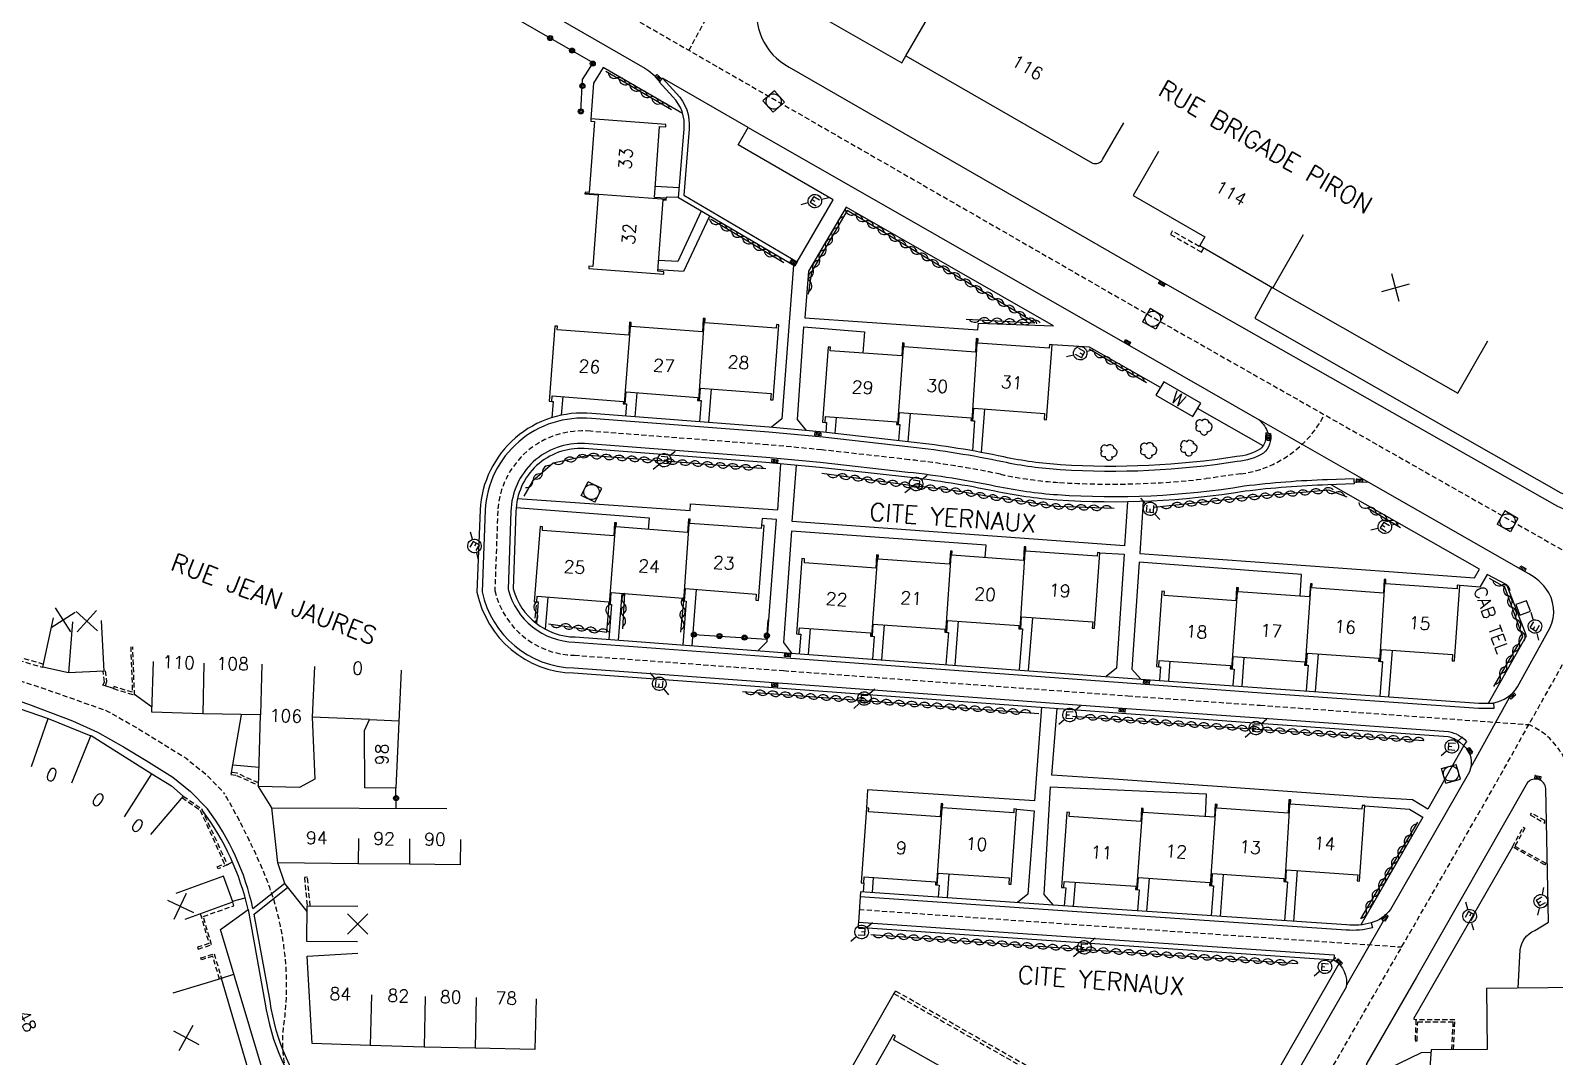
# Model space of a CAD drawing. Header units: millimetres. Extents: x 155999 to 157000, y 121000 to 122000.
# Drawn here: x 156508.1 to 156658.4, y 121583.8 to 121685 of the extents above; entities that cross this region are included whole.
import ezdxf
from ezdxf.enums import TextEntityAlignment as Align

# ---------------------------------------------------------------- set-up
doc = ezdxf.new("R2010")
doc.units = ezdxf.units.MM
doc.linetypes.add('DASHED', pattern=[0.75, 0.5, -0.25])
doc.layers.get('0').update_dxf_attribs({"linetype": 'CONTINUOUS'})
for name, color, linetype in [('W0001', 6, 'DASHED'), ('W0008', 7, 'CONTINUOUS'), ('W0100', 7, 'CONTINUOUS'), ('W0112', 1, 'DASHED'), ('W0300', 7, 'CONTINUOUS'), ('W0310', 3, 'CONTINUOUS'), ('W0322', 7, 'CONTINUOUS'), ('W0334', 7, 'CONTINUOUS'), ('W0400', 7, 'CONTINUOUS'), ('W0420', 7, 'CONTINUOUS'), ('W0471', 7, 'CONTINUOUS'), ('W0984', 7, 'CONTINUOUS'), ('W0989', 7, 'CONTINUOUS'), ('W0991', 7, 'CONTINUOUS'), ('W1102', 7, 'CONTINUOUS')]:
    doc.layers.add(name, color=color, linetype=linetype)
doc.styles.get("Standard").update_dxf_attribs({"font": 'romans.shx', "width": 0.85})

# ---------------------------------------------------------------- blocks, each defined once
blk = doc.blocks.new('t991o')
at = {"color": 0, "linetype": 'Continuous'}
for p, q in [((-1, 1), (1, -1)), ((-1, -1), (1, 1))]:
    blk.add_line(p, q, dxfattribs=at)
blk = doc.blocks.new('t310o')
at = {"color": 0, "linetype": 'Continuous'}
for centre, start, end in [((-0.5, 0.38), 216.8699, 323.1304), ((0.5, -0.37), 36.8699, 143.1303)]:
    blk.add_arc(centre, 0.625, start, end, dxfattribs=at)
blk = doc.blocks.new('t322o')
at = {"color": 0, "linetype": 'Continuous'}
for radius in [0.25, 0.15]:
    blk.add_circle((0, 0), radius, dxfattribs=at)
blk = doc.blocks.new('T400')
for p, q in [((-0.15, 0.3), (0.15, 0.3)), ((-0.15, -0.25), (-0.15, 0.3)), ((-0.15, 0.15), (0.15, 0.15)), ((-0.15, 0), (0.15, 0)), ((0.15, 0.3), (0.15, -0.25)), ((-0.15, -0.15), (0.15, -0.15)), ((-0.15, -0.25), (-0.15, -0.3)), ((-0.15, -0.3), (0.15, -0.3)), ((0.15, -0.3), (0.15, -0.25))]:
    blk.add_line(p, q)
blk = doc.blocks.new('T471')
for p, q in [((-0.333334, 0.333334), (-0.333334, -0.333334)), ((-0.333334, 0.333334), (0.333334, 0.333334)), ((-0.333334, 0), (0, 0)), ((0.500001, 0.500001), (1.000002, 1.000002)), ((-0.500001, -0.500001), (-1.000002, -1.000002)), ((-0.333334, -0.333334), (0.333334, -0.333334))]:
    blk.add_line(p, q)
blk.add_ellipse((0, 0), major_axis=(0.471405, 0.471405), ratio=1, start_param=5.4977871438, end_param=11.780972451)
blk = doc.blocks.new('T420')
for p, q in [((0.75, 0.75), (-0.75, 0.75)), ((-0.75, 0.75), (-0.75, -0.75)), ((0.75, 0.75), (0.75, -0.75)), ((0.75, -0.75), (-0.75, -0.75))]:
    blk.add_line(p, q)
blk.add_ellipse((0, 0), major_axis=(-0.53, 0.53), ratio=1, start_param=3.926991, end_param=10.210176)
blk = doc.blocks.new('T300')
for p, q in [((-0.8, 0.51), (-0.86, 0.34)), ((-0.86, 0.34), (-0.86, 0.17)), ((-0.86, 0.17), (-0.74, 0.06)), ((-0.69, 0.63), (-0.8, 0.51)), ((-0.8, -0.06), (-0.74, 0.06)), ((-0.74, 0.06), (-0.69, 0.11)), ((-0.57, 0.69), (-0.69, 0.63)), ((-0.46, 0.69), (-0.57, 0.69)), ((-0.29, 0.63), (-0.46, 0.69)), ((-0.29, 0.63), (-0.17, 0.74)), ((-0.23, 0.57), (-0.29, 0.63)), ((-0.17, 0.74), (-0.06, 0.8)), ((-0.06, 0.8), (0.06, 0.8)), ((0.06, 0.8), (0.23, 0.74)), ((0.23, 0.74), (0.34, 0.63)), ((0.34, 0.63), (0.4, 0.51)), ((0.46, 0.46), (0.34, 0.46)), ((0.4, 0.51), (0.4, 0.46)), ((0.57, 0.4), (0.46, 0.46)), ((0.57, 0.4), (0.69, 0.29)), ((0.69, 0.29), (0.74, 0.17)), ((0.74, 0.06), (0.69, -0.17)), ((0.74, 0.17), (0.74, 0.06)), ((-0.8, -0.17), (-0.8, -0.06)), ((-0.8, -0.23), (-0.8, -0.17)), ((-0.74, -0.34), (-0.8, -0.23)), ((-0.69, -0.4), (-0.74, -0.34)), ((-0.51, -0.46), (-0.69, -0.4)), ((-0.4, -0.46), (-0.51, -0.46)), ((-0.4, -0.46), (-0.34, -0.46)), ((-0.34, -0.46), (-0.34, -0.4)), ((-0.34, -0.51), (-0.34, -0.46)), ((-0.29, -0.63), (-0.34, -0.51)), ((-0.17, -0.74), (-0.29, -0.63)), ((-0.06, -0.8), (-0.17, -0.74)), ((0.06, -0.8), (-0.06, -0.8)), ((0.17, -0.74), (0.06, -0.8)), ((0.23, -0.69), (0.17, -0.74)), ((0.29, -0.46), (0.23, -0.46)), ((0.29, -0.63), (0.23, -0.69)), ((0.46, -0.4), (0.29, -0.46)), ((0.34, -0.51), (0.29, -0.63)), ((0.34, -0.51), (0.34, -0.46)), ((0.57, -0.34), (0.46, -0.4)), ((0.63, -0.29), (0.57, -0.34)), ((0.69, -0.17), (0.63, -0.29))]:
    blk.add_line(p, q)

msp = doc.modelspace()

# ---------------------------------------------------------------- linework, layer by layer
at = {"layer": 'W0001', "flags": 128}
for points in [[(156473.19, 121740.25), (156488.24, 121731.59), (156535.12, 121704.7), (156567.39, 121686.25), (156581.24, 121678.28), (156617.28, 121657.54), (156656.65, 121635.19), (156692.08, 121614.92), (156713.06, 121602.29, -0.011708), (156758.64, 121573.38), (156772.71, 121564.41, -0.052431), (156778.62, 121559.36), (156794.91, 121542.19), (156814.81, 121523.84), (156828.76, 121510.98), (156860.75, 121481.64), (156885.26, 121459.31), (156888.8, 121456.11, -0.026908), (156901.7, 121442.1, -0.024005), (156907.62, 121434.69), (156923.71, 121412.62)], [(156573.03, 121683), (156586.33, 121707.43, 0.267142), (156586.02, 121720.46), (156579.56, 121727.29)], [(156582.58, 121467.28), (156600.79, 121514.46, 0.062969), (156602.38, 121520.88, -0.118038), (156604.88, 121527.7), (156632.47, 121575.78), (156652.45, 121610.46), (156663.98, 121630.99)], [(156471.45, 121627.75, -0.14705), (156482.45, 121628.11), (156490.15, 121626.07), (156496.79, 121624.14), (156503.63, 121621.93), (156508.61, 121620.36), (156515.5, 121617.95), (156515.74, 121617.84), (156518.42, 121616.31), (156520.69, 121614.92), (156523.44, 121613.21), (156525.42, 121611.62), (156527.17, 121609.82)], [(156602.55, 121521.99), (156556.94, 121545.62, -0.171553), (156552.16, 121550.86), (156549.69, 121555.61), (156548.5, 121557.87, -0.067302), (156546.52, 121563.34, 0.082391), (156544.32, 121568.88), (156536.2, 121577.26, -0.23117), (156533.08, 121586.83, 0.13806), (156530.96, 121602.34, 0.02933), (156527.17, 121609.82, -28.397654)]]:
    msp.add_lwpolyline(points, format="xyb", dxfattribs=at)
at = {"layer": 'W0001'}
msp.add_lwpolyline([(156635.7, 121647.08, -0.244866), (156627.45, 121641.25), (156624.04, 121640.78, -0.045153), (156609.57, 121640.4, -0.036844), (156603.74, 121641.21, 0.023851), (156594.76, 121642.65), (156586.12, 121643.62), (156580.8, 121644.12), (156563.32, 121645.45, 0.426037), (156554.18, 121637.61), (156553.89, 121629.75, 0.344517), (156561.73, 121623.37), (156582.37, 121621.85), (156616.3, 121619.37), (156629.35, 121618.44), (156655.86, 121616.53, -0.294235), (156660.05, 121610.28), (156660.42, 121590.61)], format="xyb", dxfattribs=at)
msp.add_lwpolyline([(156589.82, 121598.31), (156612.24, 121596.75), (156643.32, 121594.61)], dxfattribs=at)
at = {"layer": 'W0008'}
for points in [[(156580.8, 121729.54), (156584.79, 121725.46), (156588.2, 121721.76, -0.329896), (156589.5, 121706.56), (156580.83, 121690.54, 0.063481), (156579.89, 121688.16, 0.348455), (156582.93, 121681.34), (156619.01, 121660.58), (156658.38, 121638.23, 0.177), (156663.43, 121637.44)], [(156533.32, 121701.63), (156568.69, 121681.26, -0.056173), (156570.18, 121679.98), (156570.44, 121680.25), (156571.82, 121678.75, -0.218099), (156573.05, 121675.23), (156572.52, 121668.74), (156583.71, 121662.16), (156587.25, 121668.25), (156577.89, 121673.69), (156578.87, 121675.41), (156616.49, 121653.89), (156629.25, 121646.58, -0.123283), (156630.14, 121645.26), (156630.37, 121645.23, -0.276147), (156629.68, 121643.3, -0.124516), (156627.1, 121642.47, -0.05541), (156609.65, 121641.65, -0.036858), (156604, 121642.43, 0.023858), (156594.9, 121643.89), (156586.25, 121644.86), (156580.9, 121645.36), (156563.43, 121646.7, 0.426021), (156552.93, 121637.67), (156552.63, 121629.63, 0.348511), (156561.68, 121622.12), (156582.28, 121620.61), (156616.21, 121618.13), (156629.26, 121617.19), (156647.95, 121615.84, -0.15649), (156649.72, 121614.87), (156649.42, 121614.48, -0.326135), (156650, 121611.88), (156642.2, 121598.32, -0.183812), (156640.3, 121596.99), (156640.44, 121596.51, -0.093423), (156637.85, 121596.28), (156610.81, 121598.11), (156589.91, 121599.55), (156589.74, 121597.07), (156612.15, 121595.51), (156636.67, 121593.82), (156636.64, 121593.33, -0.313921), (156637.84, 121590.65), (156630.31, 121577.59)], [(156477.98, 121624.18, -0.2537), (156481.95, 121626.37), (156486.05, 121625.32), (156489.7, 121624.51), (156493.14, 121623.65), (156496.33, 121622.58), (156496.51, 121622.41), (156503.12, 121620.18), (156507.9, 121618.54), (156512.24, 121616.89), (156514.72, 121615.8), (156517.26, 121614.35), (156519.5, 121612.99), (156522.13, 121611.35), (156523.88, 121609.93), (156525.55, 121608.23)], [(156654.79, 121590.55), (156654.99, 121594.32, -0.263096), (156656.44, 121596.24), (156657.78, 121597.07), (156657.53, 121610.23, 0.659758), (156655.74, 121610.82), (156644.77, 121591.62), (156639.88, 121583.15, 0.593339), (156640.81, 121582.04), (156645.28, 121584.21), (156646.15, 121584.25)], [(156530.04, 121598.41, 0.106192), (156525.55, 121608.23, 0.106192)], [(156578.83, 121467.24), (156584.62, 121482.01), (156597.63, 121515.77, 0.426314), (156594, 121524.17), (156568.51, 121536.17), (156554.11, 121542.95), (156541.47, 121566.94), (156535.21, 121574.88, -0.082409), (156531.17, 121581.83), (156526.84, 121596.32), (156529.57, 121598.29)]]:
    msp.add_lwpolyline(points, format="xyb", dxfattribs=at)
msp.add_lwpolyline([(156655.56, 121631.55), (156640.07, 121640.41), (156638.63, 121640.43), (156638.62, 121640.76), (156636.01, 121640.67, 0.022717), (156627.8, 121640.03, -0.058108), (156609.37, 121639.17, -0.03465), (156603.31, 121640.02, 0.025755), (156594.62, 121641.4), (156585.96, 121642.38), (156580.65, 121642.88), (156562.73, 121644.24, 0.425139), (156555.48, 121637.55), (156555.19, 121629.88, 0.336854), (156561.78, 121624.67), (156583.07, 121623.08), (156618.47, 121620.47), (156629.49, 121619.67), (156650.9, 121618.15), (156651.85, 121618.16), (156652.45, 121618.16), (156652.42, 121618.69, 0.203497), (156654.75, 121620.25), (156657.94, 121626.03, 0.283972), (156657.53, 121629.96, 0.118596)], format="xyb", close=True, dxfattribs=at)
for points in [[(156531.89, 121608.33), (156530.58, 121610.44)], [(156535.37, 121598.11), (156533.19, 121600.88), (156532.5, 121602.91)]]:
    msp.add_lwpolyline(points, dxfattribs=at)
at = {"layer": 'W0100'}
msp.add_lwpolyline([(156599.61, 121706.89), (156595.44, 121709.31), (156592.05, 121703.82), (156582.98, 121688.13), (156594.04, 121681.77), (156594.42, 121682.45), (156612.83, 121671.87, 0.338563), (156613.82, 121672.24), (156615.91, 121675.87)], format="xyb", dxfattribs=at)
for points in [[(156562.8, 121669.03), (156562.78, 121668.85), (156564.07, 121668.75), (156563.54, 121661.7), (156563.17, 121661.72), (156563.15, 121661.49), (156570.54, 121660.93), (156570.56, 121661.17), (156569.96, 121661.22), (156570.48, 121668.26), (156570.79, 121668.24), (156570.8, 121668.42), (156569.63, 121668.51), (156570.14, 121675.51), (156570.76, 121675.47), (156570.76, 121675.7), (156563.37, 121676.26), (156563.35, 121676.03), (156563.72, 121676), (156563.19, 121669)], [(156581.66, 121655.97), (156581.63, 121655.61), (156574.59, 121656.13), (156574.63, 121656.56), (156574.44, 121656.57), (156574.36, 121655.24), (156567.32, 121655.79), (156567.35, 121656.18), (156567.17, 121656.2), (156567.09, 121654.91), (156560.04, 121655.44), (156560.07, 121655.8), (156559.82, 121655.82), (156559.24, 121648.41), (156559.5, 121648.4), (156559.54, 121648.96), (156566.58, 121648.4), (156566.55, 121648.16), (156566.74, 121648.15), (156566.84, 121649.33), (156573.91, 121648.77), (156573.88, 121648.5), (156574.07, 121648.48), (156574.16, 121649.71), (156581.14, 121649.16), (156581.09, 121648.56), (156581.34, 121648.54), (156581.91, 121655.93)], [(156608.58, 121654.01), (156608.56, 121653.65), (156601.52, 121654.14), (156601.55, 121654.57), (156601.36, 121654.58), (156601.29, 121653.25), (156594.24, 121653.76), (156594.27, 121654.15), (156594.09, 121654.17), (156594.02, 121652.88), (156586.97, 121653.38), (156586.99, 121653.74), (156586.75, 121653.75), (156586.2, 121646.34), (156586.46, 121646.33), (156586.5, 121646.89), (156593.54, 121646.37), (156593.51, 121646.13), (156593.71, 121646.12), (156593.79, 121647.3), (156600.87, 121646.78), (156600.84, 121646.51), (156601.03, 121646.49), (156601.12, 121647.72), (156608.09, 121647.2), (156608.05, 121646.6), (156608.3, 121646.58), (156608.84, 121653.97)], [(156623.5, 121648.23), (156619.85, 121650.31), (156619.07, 121649), (156622.73, 121646.92)], [(156580.19, 121636.2), (156580.17, 121635.85), (156573.13, 121636.37), (156573.16, 121636.8), (156572.98, 121636.8), (156572.9, 121635.47), (156565.86, 121636.03), (156565.89, 121636.41), (156565.7, 121636.43), (156565.63, 121635.14), (156558.58, 121635.68), (156558.6, 121636.03), (156558.36, 121636.05), (156557.77, 121628.64), (156558.03, 121628.63), (156558.08, 121629.19), (156565.12, 121628.63), (156565.09, 121628.4), (156565.28, 121628.38), (156565.37, 121629.57), (156572.45, 121629.01), (156572.41, 121628.74), (156572.6, 121628.72), (156572.7, 121629.94), (156579.67, 121629.39), (156579.63, 121628.79), (156579.88, 121628.77), (156580.45, 121636.16)], [(156584.44, 121632.88), (156584.18, 121632.9), (156583.64, 121625.48), (156583.87, 121625.46), (156583.92, 121626.08), (156590.95, 121625.57), (156590.93, 121625.26), (156591.13, 121625.24), (156591.21, 121626.45), (156598.27, 121625.94), (156598.25, 121625.63), (156598.45, 121625.61), (156598.53, 121626.81), (156605.57, 121626.3), (156605.55, 121625.99), (156605.75, 121625.97), (156605.83, 121627.15), (156612.85, 121626.65), (156612.79, 121626.05), (156613.03, 121626.03), (156613.56, 121633.48), (156613.31, 121633.49), (156613.28, 121633.13), (156606.24, 121633.62), (156606.27, 121634.05), (156606.09, 121634.05), (156606.01, 121632.72), (156598.97, 121633.24), (156599, 121633.63), (156598.81, 121633.64), (156598.74, 121632.36), (156591.69, 121632.85), (156591.72, 121633.24), (156591.54, 121633.26), (156591.47, 121631.97), (156584.42, 121632.47)], [(156619.94, 121629.66), (156619.67, 121629.68), (156619.14, 121622.26), (156619.37, 121622.24), (156619.41, 121622.86), (156626.44, 121622.35), (156626.42, 121622.04), (156626.62, 121622.02), (156626.71, 121623.23), (156633.76, 121622.72), (156633.74, 121622.4), (156633.94, 121622.39), (156634.03, 121623.59), (156641.06, 121623.08), (156641.04, 121622.77), (156641.24, 121622.75), (156641.33, 121623.93), (156648.34, 121623.43), (156648.29, 121622.83), (156648.52, 121622.81), (156649.06, 121630.25), (156648.8, 121630.27), (156648.78, 121629.91), (156641.74, 121630.4), (156641.77, 121630.83), (156641.58, 121630.83), (156641.51, 121629.5), (156634.46, 121630.02), (156634.49, 121630.41), (156634.31, 121630.42), (156634.24, 121629.14), (156627.19, 121629.63), (156627.21, 121630.02), (156627.03, 121630.04), (156626.96, 121628.75), (156619.91, 121629.25)], [(156654.97, 121627.33), (156656.01, 121627.72), (156655.63, 121628.75), (156654.59, 121628.36)], [(156598.08, 121608.73), (156597.9, 121608.74), (156597.81, 121607.45), (156590.75, 121607.94), (156590.78, 121608.31), (156590.54, 121608.33), (156590.03, 121600.93), (156590.28, 121600.91), (156590.32, 121601.51), (156597.36, 121601.04), (156597.34, 121600.73), (156597.52, 121600.72), (156597.61, 121601.89), (156604.61, 121601.43), (156604.57, 121600.81), (156604.8, 121600.81), (156605.32, 121608.2), (156605.08, 121608.22), (156605.06, 121607.85), (156598.05, 121608.33)], [(156610.56, 121607.88), (156610.29, 121607.9), (156609.78, 121600.48), (156610.01, 121600.46), (156610.05, 121601.08), (156617.09, 121600.59), (156617.07, 121600.28), (156617.27, 121600.26), (156617.35, 121601.47), (156624.41, 121600.98), (156624.38, 121600.66), (156624.58, 121600.65), (156624.67, 121601.85), (156631.71, 121601.36), (156631.68, 121601.05), (156631.89, 121601.03), (156631.97, 121602.21), (156638.98, 121601.73), (156638.93, 121601.13), (156639.17, 121601.11), (156639.68, 121608.56), (156639.42, 121608.57), (156639.4, 121608.21), (156632.36, 121608.68), (156632.39, 121609.11), (156632.2, 121609.11), (156632.13, 121607.79), (156625.09, 121608.28), (156625.11, 121608.67), (156624.93, 121608.68), (156624.86, 121607.4), (156617.81, 121607.88), (156617.84, 121608.26), (156617.65, 121608.28), (156617.59, 121606.99), (156610.53, 121607.47)]]:
    msp.add_lwpolyline(points, close=True, dxfattribs=at)
for points in [[(156619.33, 121673.02), (156616.84, 121668.69), (156623.9, 121664.63), (156623.4, 121663.75), (156630.61, 121659.6), (156648.85, 121649.22), (156651.81, 121654.37)], [(156608.84, 121653.97), (156608.58, 121654.01)], [(156515.07, 121626.81), (156515.33, 121621.81), (156511.85, 121621.63), (156509.32, 121622.18), (156510.37, 121627.07)], [(156490.04, 121623.8), (156492.97, 121623.01), (156498.36, 121621.2), (156498.05, 121620), (156498.03, 121620.01), (156501.26, 121620.1), (156505.16, 121618.74), (156509.85, 121617.12), (156514.05, 121615.43), (156514.09, 121615.47), (156520.05, 121611.67), (156522, 121610.5), (156523.17, 121609.49), (156519.92, 121605.69)], [(156534.64, 121610.32), (156530.58, 121610.44), (156530.79, 121617.48), (156525.09, 121617.58), (156520.05, 121617.76), (156520.23, 121622.76)], [(156544.64, 121621.91), (156544.14, 121610.28), (156541.07, 121610.29), (156541.03, 121615.95), (156541.54, 121617.03), (156535.88, 121617.28), (156536.13, 121611.14), (156534.64, 121610.32)], [(156550.49, 121605.21), (156550.46, 121602.71), (156545.46, 121602.76), (156540.42, 121602.82), (156540.42, 121602.82), (156532.5, 121602.91), (156531.89, 121608.33), (156549.16, 121608.25)], [(156523.34, 121597.36), (156528.04, 121599.07), (156527.13, 121601.59), (156522.43, 121599.88)], [(156540.35, 121595.11), (156535.35, 121595.15), (156535.38, 121598.66), (156540.38, 121598.63)], [(156557.95, 121589.5), (156557.85, 121584.5), (156551.95, 121584.63), (156546.91, 121584.73), (156541.58, 121584.89), (156535.88, 121585.09), (156535.38, 121593.7), (156540.37, 121593.99)], [(156524.75, 121581.25), (156529.54, 121582.66), (156526.94, 121591.49), (156522.14, 121590.07)], [(156663.83, 121590.64), (156651.67, 121590.52), (156651.76, 121584.5), (156646.21, 121584.46), (156645.21, 121570.91), (156646.37, 121559.21), (156634.17, 121559.11), (156634.28, 121553.12), (156628.72, 121553.07), (156627.77, 121539.55), (156629.04, 121526.07), (156639.7, 121526.19), (156640.64, 121539.71), (156639.49, 121551.39), (156651.45, 121551.5), (156651.36, 121557.49), (156657.09, 121557.58), (156658.18, 121569.26), (156657, 121582.8), (156668.96, 121582.91)], [(156599.35, 121581.96), (156593.2, 121585.45), (156593.41, 121585.81), (156593.17, 121585.94), (156589.49, 121579.48)]]:
    msp.add_lwpolyline(points, dxfattribs=at)
at = {"layer": 'W0112'}
for points in [[(156623.4, 121663.75), (156623.35, 121663.67), (156620.69, 121665.19), (156620.53, 121664.86), (156623.58, 121663.1), (156623.81, 121663.51)], [(156509.4, 121622.47), (156492.57, 121627.36), (156492.49, 121627.07), (156509.32, 121622.18)], [(156517.98, 121624.19), (156518.15, 121619.72), (156516.33, 121620.28), (156516.27, 121620.09), (156518.36, 121619.44), (156518.18, 121624.2)], [(156515.45, 121621.84), (156515.6, 121620.75), (156515.47, 121620.34), (156515.23, 121620.42), (156515.4, 121620.73), (156515.26, 121621.81)], [(156530.59, 121610.79), (156528.47, 121611.73), (156527.91, 121611.83), (156527.87, 121611.62), (156528.43, 121611.52), (156530.58, 121610.55)], [(156523.04, 121609.34), (156524.85, 121608.09)], [(156523.17, 121609.49), (156524.96, 121608.25)], [(156524.96, 121608.25), (156527.51, 121602.72), (156526.61, 121602.31), (156526.52, 121602.5), (156527.24, 121602.82), (156524.85, 121608.09)], [(156535.68, 121598.66), (156535.41, 121601.49), (156535.11, 121601.47), (156535.38, 121598.66)], [(156524.84, 121597.91), (156525.7, 121594.95), (156524.58, 121594.6), (156524.63, 121594.41), (156525.95, 121594.82), (156525.14, 121597.61), (156528.15, 121598.68), (156528.04, 121599.07)], [(156526.75, 121591.43), (156526.07, 121593.69), (156524.96, 121593.34), (156524.9, 121593.53), (156526.21, 121593.94), (156526.94, 121591.49)], [(156648.42, 121584.48), (156648.57, 121587.43), (156644.72, 121587.43), (156644.64, 121585.36), (156644.83, 121585.36), (156644.9, 121587.24), (156648.37, 121587.24), (156648.24, 121584.48)]]:
    msp.add_lwpolyline(points, dxfattribs=at)
for points in [[(156657.45, 121606.81), (156657.45, 121607.07), (156656.1, 121607.8), (156656, 121607.63)], [(156657.44, 121602.7), (156654.23, 121604.49), (156655.3, 121606.41), (156655.47, 121606.32), (156654.48, 121604.56), (156657.53, 121602.86)], [(156593.25, 121590.02), (156620.47, 121574.49), (156620.61, 121574.75), (156593.39, 121590.28)]]:
    msp.add_lwpolyline(points, close=True, dxfattribs=at)
at = {"layer": 'W0310'}
for points in [[(156571.32, 121677.13), (156564.85, 121680.91)], [(156600.38, 121656.49), (156607.14, 121656.15), (156588.64, 121667.22), (156585.13, 121661.18), (156584.8, 121658.97)], [(156582.38, 121662.07), (156575.21, 121666.32)], [(156618.16, 121650.24), (156612.49, 121653.55)], [(156580.62, 121641.76), (156563.15, 121643.06), (156559.63, 121642.32), (156557.61, 121640.54), (156556.76, 121639.04)], [(156614.98, 121637.84), (156609.23, 121638.05), (156602.97, 121638.94), (156599.1, 121639.62), (156594.62, 121640.14), (156586.14, 121641.28)], [(156637.93, 121638.95), (156636.13, 121639.65), (156629.44, 121639.05), (156618.89, 121637.95)], [(156639.95, 121637.9), (156643.19, 121635.97)], [(156652.39, 121620.29), (156655.26, 121625.19), (156653.49, 121630.08), (156651.99, 121630.95)], [(156557.87, 121627.02), (156558, 121628.31)], [(156559.19, 121626.46), (156564.93, 121625.65), (156565.15, 121628.39)], [(156566.69, 121629.46), (156566.49, 121625.98)], [(156572.23, 121625.64), (156572.53, 121628.72)], [(156578.32, 121619.8), (156607.55, 121617.63)], [(156610.87, 121617.38), (156628.56, 121616.11), (156645.5, 121614.97)], [(156644.87, 121606.93), (156639.26, 121597.37)], [(156590.97, 121595.83), (156612.65, 121594.34), (156633.01, 121592.99)]]:
    msp.add_lwpolyline(points, dxfattribs=at)
at = {"layer": 'W0322'}
for points in [[(156562.37, 121676.99), (156562.55, 121680.12), (156563.6, 121681.77), (156547.16, 121691.24), (156546.88, 121690.41)], [(156573.53, 121625.41), (156580.7, 121624.97), (156580.83, 121626.85)], [(156544.16, 121608.28), (156544.14, 121610.28)]]:
    msp.add_lwpolyline(points, dxfattribs=at)
at = {"layer": 'W0334'}
for points in [[(156572.41, 121676.78), (156564.58, 121681.3), (156563.63, 121679.77), (156563.37, 121676.26)], [(156578.87, 121675.41), (156570.44, 121680.25)], [(156572.08, 121669.44), (156569.7, 121669.57)], [(156574.25, 121667.15), (156571.93, 121662.18), (156570.04, 121662.3)], [(156570.8, 121668.42), (156570.87, 121668.57), (156572, 121668.52)], [(156575.07, 121666.66), (156572.51, 121661.2), (156569.97, 121661.38)], [(156583.33, 121661.81), (156582.2, 121646.68), (156581.18, 121645.84)], [(156584.64, 121645.51), (156583.73, 121646.6), (156584.37, 121655.73), (156590.36, 121655.26), (156590.18, 121653.15)], [(156619.53, 121649.77), (156612.52, 121653.75), (156608.84, 121653.97)], [(156629.65, 121644.01), (156623.18, 121647.69)], [(156640.07, 121640.41), (156629.25, 121646.58)], [(156556.14, 121638.83), (156573.15, 121637.63), (156573.2, 121638.31), (156581.79, 121637.71), (156582.09, 121642.24)], [(156616.28, 121638.49), (156616, 121634.15), (156583.22, 121636.55), (156583.64, 121642.1)], [(156617.83, 121638.53), (156617.5, 121633.4), (156642.05, 121631.61), (156650.5, 121631), (156650.99, 121631.84), (156636.35, 121640.18)], [(156555.99, 121637.92), (156569.11, 121636.91), (156569.02, 121635.78)], [(156579.83, 121623.82), (156580.74, 121624.72), (156581.67, 121636.76), (156580.24, 121636.86), (156580.19, 121636.2)], [(156602.23, 121633), (156602.33, 121634.21), (156583.16, 121635.6), (156582.34, 121624.61), (156583.13, 121623.58)], [(156613.56, 121633.48), (156615.95, 121633.33), (156615.18, 121622.11), (156614.18, 121621.28)], [(156633.3, 121629.2), (156633.45, 121631.33), (156617.43, 121632.53), (156616.71, 121622.01)], [(156651.89, 121618.66), (156655.62, 121625.28), (156653.69, 121630.3), (156651.76, 121631.32), (156651.04, 121630.08), (156649.06, 121630.25)], [(156616.71, 121622.01), (156617.56, 121621.03)], [(156516.27, 121620.09), (156515.47, 121620.34)], [(156520.03, 121618.3), (156518.36, 121619.5)], [(156650.13, 121612.3), (156654.15, 121619.55)], [(156607.8, 121618.24), (156607.11, 121609.01), (156590.65, 121610.1), (156590.54, 121608.33)], [(156649.45, 121614.46), (156645.9, 121608.2), (156644.4, 121609.11), (156639.91, 121609.39), (156614.94, 121611.15), (156608.83, 121611.56), (156609.35, 121618.13)], [(156527.91, 121611.82), (156528.05, 121612.56), (156528.91, 121617.51)], [(156528.05, 121612.56), (156530.64, 121612.32)], [(156608.97, 121598.74), (156608.05, 121599.78), (156608.69, 121610.41), (156624.03, 121609.7), (156623.93, 121607.47)], [(156605.32, 121608.2), (156607.06, 121608.04), (156606.45, 121599.81), (156605.42, 121598.98)], [(156639.69, 121608.51), (156644.09, 121608.21), (156645.4, 121607.4), (156639.3, 121596.79)], [(156654.23, 121604.49), (156644.49, 121587.53), (156644.72, 121587.43)], [(156527.51, 121602.72), (156528.02, 121603)], [(156530.04, 121598.41), (156533.18, 121600.91)], [(156528.03, 121599.11), (156529.26, 121599.47)], [(156589.74, 121597.07), (156589.7, 121596.57), (156612.12, 121595.01), (156636.64, 121593.33)], [(156641.31, 121597.44), (156641.5, 121597.15), (156637.87, 121590.86)], [(156637.13, 121592.94), (156625.03, 121571.83), (156620.47, 121574.49)], [(156526.93, 121591.52), (156528.16, 121591.93)], [(156593.25, 121590.02), (156576.41, 121560.52), (156576.03, 121557.76), (156571.09, 121560.22), (156573.48, 121565.14)]]:
    msp.add_lwpolyline(points, dxfattribs=at)
at = {"layer": 'W0334', "flags": 128}
for points in [[(156583.71, 121662.16), (156583.46, 121661.73), (156572, 121668.47), (156572.56, 121675.27, 0.218657), (156571.45, 121678.41), (156570.09, 121679.89), (156570.18, 121679.98)], [(156630.14, 121645.26), (156629.92, 121645.3), (156629.9, 121644.8, -0.211046), (156629.38, 121643.71, -0.123969), (156627.04, 121642.96, -0.055484), (156609.68, 121642.15, -0.036864), (156604.1, 121642.92, 0.02386), (156594.96, 121644.39), (156586.3, 121645.36), (156580.95, 121645.86), (156563.47, 121647.2, 0.426016), (156552.43, 121637.69), (156552.13, 121629.59, 0.349895), (156561.65, 121621.62), (156582.24, 121620.11), (156616.18, 121617.63), (156629.22, 121616.69), (156647.89, 121615.35, -0.115668), (156649.04, 121614.81), (156649.42, 121614.48)], [(156638.63, 121640.43), (156638.63, 121640.26), (156636.03, 121640.17, 0.02269), (156627.87, 121639.53, -0.058078), (156609.34, 121638.67, -0.03465), (156603.2, 121639.53, 0.02576), (156594.57, 121640.91), (156585.91, 121641.89), (156580.61, 121642.38), (156562.69, 121643.74, 0.425119), (156555.97, 121637.54), (156555.69, 121629.93, 0.334358), (156561.81, 121625.17), (156583.11, 121623.58), (156618.51, 121620.96), (156629.53, 121620.17), (156650.92, 121618.65), (156651.84, 121618.66), (156652.42, 121618.66)], [(156640.3, 121596.99, -0.093735), (156637.89, 121596.78), (156610.84, 121598.61), (156589.95, 121600.05), (156589.91, 121599.55)]]:
    msp.add_lwpolyline(points, format="xyb", dxfattribs=at)
at = {"layer": 'W0334'}
for points in [[(156630.52, 121659.66), (156628.82, 121656.6), (156647.4, 121645.97), (156659.02, 121639.37, 0.166655), (156663.56, 121639.27), (156678.39, 121643.44), (156679.94, 121646.25), (156716.32, 121656.44), (156716.66, 121664.51), (156714.56, 121664.64), (156714.71, 121668.75), (156694.72, 121669.69)], [(156529.55, 121598.3, 0.107807), (156525.05, 121608.06, 0.106192)], [(156529.57, 121598.29), (156531.22, 121589.17, 0.137463), (156536.03, 121578.37), (156536.42, 121578.69, -0.137563), (156531.72, 121589.26), (156530.16, 121597.84), (156533.49, 121600.51)]]:
    msp.add_lwpolyline(points, format="xyb", dxfattribs=at)
msp.add_lwpolyline([(156584.46, 121656.64), (156601.53, 121655.44), (156601.59, 121656.12), (156608.99, 121655.86), (156588.52, 121667.55), (156584.83, 121661.24)], close=True, dxfattribs=at)
at = {"layer": 'W0334', "flags": 128}
for points in [[(156567.72, 121646.87), (156567.91, 121649.25)], [(156575, 121646.31), (156575.26, 121649.62)], [(156559.5, 121648.4), (156559.63, 121648.39), (156559.5, 121646.78)], [(156560.48, 121647.03), (156560.62, 121648.87)], [(156566.74, 121648.15), (156566.86, 121648.14), (156566.77, 121646.94)], [(156574.07, 121648.48), (156574.24, 121648.47), (156574.07, 121646.39)], [(156601.89, 121643.36), (156602.21, 121647.63)], [(156586.46, 121646.33), (156586.59, 121646.32), (156586.52, 121645.33)], [(156587.46, 121645.23), (156587.58, 121646.81)], [(156593.71, 121646.12), (156593.82, 121646.11), (156593.71, 121644.53)], [(156594.66, 121644.42), (156594.87, 121647.22)], [(156601.03, 121646.49), (156601.2, 121646.47), (156600.98, 121643.52)], [(156573.35, 121624.31), (156573.79, 121629.86)], [(156558.03, 121628.63), (156558.17, 121628.62), (156558, 121626.5)], [(156558.9, 121625.92), (156559.16, 121629.11)], [(156565.28, 121628.38), (156565.4, 121628.37), (156565.13, 121624.92)], [(156566.08, 121624.85), (156566.45, 121629.48)], [(156572.6, 121628.72), (156572.77, 121628.7), (156572.43, 121624.38)], [(156599.28, 121622.38), (156599.63, 121626.73)], [(156606.52, 121621.85), (156606.93, 121627.07)], [(156583.87, 121625.46), (156584.05, 121625.45), (156583.89, 121623.52)], [(156584.81, 121623.45), (156585.01, 121626)], [(156591.13, 121625.24), (156591.3, 121625.23), (156591.12, 121622.99)], [(156592.04, 121622.92), (156592.31, 121626.37)], [(156598.45, 121625.61), (156598.62, 121625.6), (156598.37, 121622.45)], [(156605.75, 121625.97), (156605.92, 121625.96), (156605.6, 121621.92)], [(156642.06, 121619.28), (156642.42, 121623.85)], [(156619.37, 121622.24), (156619.54, 121622.23), (156619.44, 121620.9)], [(156620.35, 121620.83), (156620.5, 121622.78)], [(156627.58, 121620.31), (156627.8, 121623.15)], [(156633.94, 121622.39), (156634.11, 121622.38), (156633.91, 121619.86)], [(156634.83, 121619.79), (156635.12, 121623.51)], [(156641.24, 121622.75), (156641.42, 121622.74), (156641.15, 121619.34)], [(156626.62, 121622.02), (156626.79, 121622.01), (156626.67, 121620.38)], [(156591.12, 121599.97), (156591.24, 121601.45)], [(156598.52, 121599.46), (156598.7, 121601.82)], [(156610.96, 121598.6), (156611.15, 121601)], [(156618.19, 121598.11), (156618.45, 121601.39)], [(156625.45, 121597.62), (156625.76, 121601.77)], [(156631.89, 121601.03), (156632.06, 121601.02), (156631.77, 121597.2)], [(156632.68, 121597.13), (156633.06, 121602.14)], [(156590.1, 121600.93), (156590.28, 121600.91), (156590.21, 121600.03)], [(156597.52, 121600.72), (156597.7, 121600.7), (156597.61, 121599.52)], [(156610.01, 121600.46), (156610.19, 121600.45), (156610.05, 121598.66)], [(156617.27, 121600.26), (156617.44, 121600.25), (156617.28, 121598.17)], [(156624.58, 121600.65), (156624.76, 121600.64), (156624.53, 121597.68)]]:
    msp.add_lwpolyline(points, dxfattribs=at)
at = {"layer": 'W1102'}
for p, q in [((156633.61, 121664.82), (156630.61, 121659.6)), ((156512.25, 121626.66), (156511.85, 121621.63)), ((156525.18, 121622.58), (156525.09, 121617.58)), ((156530.91, 121622.48), (156530.79, 121617.48)), ((156536.1, 121622.27), (156535.88, 121617.28)), ((156508.21, 121612.4), (156509.85, 121617.12)), ((156512.18, 121610.79), (156514.05, 121615.43)), ((156517.36, 121607.45), (156520.05, 121611.67)), ((156541.73, 121589.89), (156541.58, 121584.89)), ((156547.01, 121589.73), (156546.91, 121584.73)), ((156552.06, 121589.62), (156551.95, 121584.63))]:
    msp.add_line(p, q, dxfattribs=at)
at = {"layer": 'W1102', "flags": 128}
for points in [[(156594.42, 121682.45), (156596.91, 121686.78)], [(156562.79, 121668.94), (156570.8, 121668.33)], [(156567.26, 121656.19), (156566.65, 121648.16)], [(156574.53, 121656.57), (156573.97, 121648.49)], [(156594.18, 121654.16), (156593.61, 121646.12)], [(156601.45, 121654.57), (156600.93, 121646.5)], [(156565.8, 121636.42), (156565.18, 121628.39)], [(156573.07, 121636.8), (156572.51, 121628.73)], [(156591.63, 121633.25), (156591.03, 121625.25)], [(156598.35, 121625.62), (156598.91, 121633.64)], [(156606.18, 121634.05), (156605.65, 121625.98)], [(156627.12, 121630.03), (156626.52, 121622.03)], [(156633.84, 121622.4), (156634.4, 121630.42)], [(156641.67, 121630.83), (156641.14, 121622.76)], [(156541.54, 121617.03), (156544.43, 121616.91)], [(156597.99, 121608.74), (156597.43, 121600.72)], [(156624.48, 121600.66), (156625.02, 121608.68)], [(156632.29, 121609.11), (156631.79, 121601.04)], [(156617.75, 121608.27), (156617.17, 121600.27)], [(156540.45, 121605.32), (156540.42, 121602.82)], [(156545.49, 121605.26), (156545.46, 121602.76)]]:
    msp.add_lwpolyline(points, dxfattribs=at)

# ---------------------------------------------------------------- block references
at = {"layer": 'W0300', "rotation": 356.1342306536541}
for p in [(156623.86, 121645.85), (156622.36, 121643.79), (156614.48, 121643.36), (156618.4, 121643.55)]:
    msp.add_blockref('T300', p, dxfattribs=at)
at = {"layer": 'W0310'}
for p, rotation in [((156565.92, 121680.29), 149.721527122317), ((156567, 121679.66), 149.721527122317), ((156568.08, 121679.03), 149.721527122317), ((156569.16, 121678.4), 149.721527122317), ((156570.24, 121677.76), 149.721527122317), ((156589.31, 121666.81), 149.1144771892515), ((156575.93, 121665.89), 149.330661108922), ((156577.01, 121665.26), 149.330661108922), ((156587.15, 121664.66), 239.8398719852237), ((156587.78, 121665.74), 239.8398719852237), ((156590.39, 121666.17), 149.1144771892515), ((156591.46, 121665.53), 149.1144771892515), ((156578.08, 121664.62), 149.330661108922), ((156579.16, 121663.98), 149.330661108922), ((156586.52, 121663.57), 239.8398719852237), ((156592.53, 121664.89), 149.1144771892515), ((156593.6, 121664.24), 149.1144771892515), ((156594.68, 121663.6), 149.1144771892515), ((156580.23, 121663.34), 149.330661108922), ((156581.31, 121662.71), 149.330661108922), ((156585.89, 121662.49), 239.8398719852237), ((156595.75, 121662.96), 149.1144771892515), ((156596.82, 121662.32), 149.1144771892515), ((156585.26, 121661.41), 239.8398719852237), ((156584.98, 121660.21), 261.3763680744716), ((156597.89, 121661.68), 149.1144771892515), ((156598.97, 121661.04), 149.1144771892515), ((156600.04, 121660.4), 149.1144771892515), ((156601.11, 121659.75), 149.1144771892515), ((156602.19, 121659.11), 149.1144771892515), ((156603.26, 121658.47), 149.1144771892515), ((156604.33, 121657.83), 149.1144771892515), ((156601.68, 121656.42), 357.0867125753246), ((156602.93, 121656.36), 357.0867125753246), ((156605.4, 121657.19), 149.1144771892515), ((156606.48, 121656.55), 149.1144771892515), ((156604.17, 121656.3), 357.0867125753246), ((156605.42, 121656.23), 357.0867125753246), ((156606.67, 121656.17), 357.0867125753246), ((156613.85, 121652.76), 149.698913749728), ((156614.93, 121652.13), 149.698913749728), ((156616.01, 121651.5), 149.698913749728), ((156617.08, 121650.87), 149.698913749728), ((156561.95, 121642.8), 191.898164162495), ((156563.17, 121643.06), 175.763689748909), ((156564.42, 121642.96), 175.763689748909), ((156565.67, 121642.87), 175.763689748909), ((156566.91, 121642.78), 175.763689748909), ((156558.59, 121641.41), 221.306529545463), ((156560.73, 121642.55), 191.898164162495), ((156568.16, 121642.69), 175.763689748909), ((156569.41, 121642.59), 175.763689748909), ((156570.65, 121642.5), 175.763689748909), ((156571.9, 121642.41), 175.763689748909), ((156573.15, 121642.32), 175.763689748909), ((156574.39, 121642.23), 175.763689748909), ((156575.64, 121642.13), 175.763689748909), ((156576.88, 121642.04), 175.763689748909), ((156578.13, 121641.95), 175.763689748909), ((156579.38, 121641.86), 175.763689748909), ((156557.65, 121640.58), 221.306529545463), ((156587.69, 121641.07), 172.391106162998), ((156588.93, 121640.9), 172.391106162998), ((156590.17, 121640.74), 172.391106162998), ((156591.41, 121640.57), 172.391106162998), ((156592.65, 121640.41), 172.391106162998), ((156593.89, 121640.24), 172.391106162998), ((156595.13, 121640.09), 173.344103245486), ((156596.37, 121639.94), 173.344103245486), ((156597.61, 121639.8), 173.344103245486), ((156598.85, 121639.65), 173.344103245486), ((156600.09, 121639.45), 170.056171726571), ((156601.32, 121639.23), 170.056171726571), ((156602.55, 121639.02), 170.056171726571), ((156603.79, 121638.83), 171.84195936513), ((156605.02, 121638.65), 171.84195936513), ((156606.26, 121638.47), 171.84195936513), ((156607.5, 121638.29), 171.84195936513), ((156621.88, 121638.26), 185.952910353644), ((156623.13, 121638.39), 185.952910353644), ((156624.37, 121638.52), 185.952910353644), ((156625.61, 121638.65), 185.952910353644), ((156626.86, 121638.78), 185.952910353644), ((156628.1, 121638.91), 185.952910353644), ((156629.34, 121639.04), 185.952910353644), ((156630.59, 121639.15), 185.148443040535), ((156631.83, 121639.26), 185.148443040535), ((156633.08, 121639.37), 185.148443040535), ((156634.32, 121639.49), 185.148443040535), ((156635.57, 121639.6), 185.148443040535), ((156636.77, 121639.4), 158.80351828593), ((156639.95, 121637.9), 329.182737002977), ((156608.74, 121638.12), 171.84195936513), ((156609.98, 121638.02), 177.941852916632), ((156611.23, 121637.97), 177.941852916632), ((156612.48, 121637.93), 177.941852916632), ((156613.73, 121637.88), 177.941852916632), ((156620.64, 121638.13), 185.952910353644), ((156641.03, 121637.26), 329.182737002977), ((156642.1, 121636.62), 329.182737002977), ((156653.17, 121630.26), 149.683606640703), ((156653.79, 121629.25), 109.959757036553), ((156557.94, 121627.66), 84.2867650629411), ((156565.06, 121627.35), 85.5301145340858), ((156566.56, 121627.21), 266.622549956843), ((156566.63, 121628.46), 266.622549956843), ((156572.47, 121628.13), 84.5153641729045), ((156654.21, 121628.08), 109.959757036553), ((156560.42, 121626.29), 351.9864871249781), ((156572.35, 121626.88), 84.5153641729045), ((156654.64, 121626.9), 109.959757036553), ((156655.07, 121625.73), 109.959757036553), ((156561.66, 121626.12), 351.9864871249781), ((156562.9, 121625.94), 351.9864871249781), ((156564.14, 121625.77), 351.9864871249781), ((156654.92, 121624.6), 59.6439241654537), ((156654.29, 121623.53), 59.6439241654537), ((156653.02, 121621.37), 59.6439241654537), ((156653.66, 121622.45), 59.6439241654537), ((156579.57, 121619.71), 355.7593593842921), ((156580.81, 121619.62), 355.7593593842921), ((156582.06, 121619.52), 355.7593593842921), ((156583.31, 121619.43), 355.7593593842921), ((156584.55, 121619.34), 355.7593593842921), ((156585.8, 121619.25), 355.7593593842921), ((156587.05, 121619.15), 355.7593593842921), ((156588.29, 121619.06), 355.7593593842921), ((156589.54, 121618.97), 355.7593593842921), ((156590.79, 121618.88), 355.7593593842921), ((156592.03, 121618.78), 355.7593593842921), ((156593.28, 121618.69), 355.7593593842921), ((156594.53, 121618.6), 355.7593593842921), ((156595.77, 121618.51), 355.7593593842921), ((156597.02, 121618.42), 355.7593593842921), ((156598.27, 121618.32), 355.7593593842921), ((156599.51, 121618.23), 355.7593593842921), ((156600.76, 121618.14), 355.7593593842921), ((156602.01, 121618.05), 355.7593593842921), ((156603.25, 121617.95), 355.7593593842921), ((156604.5, 121617.86), 355.7593593842921), ((156605.75, 121617.77), 355.7593593842921), ((156612.12, 121617.29), 355.9011276544081), ((156613.36, 121617.2), 355.9011276544081), ((156614.61, 121617.11), 355.9011276544081), ((156615.86, 121617.02), 355.9011276544081), ((156617.1, 121616.93), 355.9011276544081), ((156618.35, 121616.84), 355.9011276544081), ((156619.6, 121616.75), 355.9011276544081), ((156620.84, 121616.66), 355.9011276544081), ((156622.09, 121616.58), 355.9011276544081), ((156623.34, 121616.49), 355.9011276544081), ((156624.58, 121616.4), 355.9011276544081), ((156625.83, 121616.31), 355.9011276544081), ((156627.08, 121616.22), 355.9011276544081), ((156628.32, 121616.13), 355.9011276544081), ((156629.57, 121616.04), 356.16102523393), ((156630.82, 121615.96), 356.16102523393), ((156632.07, 121615.88), 356.16102523393), ((156633.31, 121615.79), 356.16102523393), ((156634.56, 121615.71), 356.16102523393), ((156635.81, 121615.63), 356.16102523393), ((156637.05, 121615.54), 356.16102523393), ((156638.3, 121615.46), 356.16102523393), ((156639.55, 121615.37), 356.16102523393), ((156640.8, 121615.29), 356.16102523393), ((156642.04, 121615.21), 356.16102523393), ((156643.29, 121615.12), 356.16102523393), ((156644.54, 121615.04), 356.16102523393), ((156643.61, 121604.77), 239.596741369129), ((156644.24, 121605.85), 239.596741369129), ((156642.97, 121603.7), 239.596741369129), ((156641.71, 121601.54), 239.596741369129), ((156642.34, 121602.62), 239.596741369129), ((156641.08, 121600.46), 239.596741369129), ((156640.44, 121599.38), 239.596741369129), ((156639.81, 121598.31), 239.596741369129), ((156592.21, 121595.74), 356.071697288953), ((156593.46, 121595.65), 356.071697288953), ((156594.71, 121595.57), 356.071697288953), ((156595.95, 121595.48), 356.071697288953), ((156597.2, 121595.4), 356.071697288953), ((156598.45, 121595.31), 356.071697288953), ((156599.7, 121595.23), 356.071697288953), ((156600.94, 121595.14), 356.071697288953), ((156602.19, 121595.05), 356.071697288953), ((156603.44, 121594.97), 356.071697288953), ((156604.68, 121594.88), 356.071697288953), ((156605.93, 121594.8), 356.071697288953), ((156607.18, 121594.71), 356.071697288953), ((156608.42, 121594.63), 356.071697288953), ((156609.67, 121594.54), 356.071697288953), ((156610.92, 121594.46), 356.071697288953), ((156612.17, 121594.37), 356.071697288953), ((156613.41, 121594.29), 356.208940664465), ((156614.66, 121594.2), 356.208940664465), ((156615.91, 121594.12), 356.208940664465), ((156617.15, 121594.04), 356.208940664465), ((156618.4, 121593.96), 356.208940664465), ((156619.65, 121593.87), 356.208940664465), ((156620.9, 121593.79), 356.208940664465), ((156622.14, 121593.71), 356.208940664465), ((156623.39, 121593.62), 356.208940664465), ((156624.64, 121593.54), 356.208940664465), ((156625.89, 121593.46), 356.208940664465), ((156627.13, 121593.38), 356.208940664465), ((156628.38, 121593.29), 356.208940664465), ((156629.63, 121593.21), 356.208940664465), ((156630.87, 121593.13), 356.208940664465), ((156632.12, 121593.05), 356.208940664465)]:
    msp.add_blockref('t310o', p, dxfattribs=dict(at, rotation=rotation))
at = {"layer": 'W0322'}
for p, rotation in [((156559.34, 121684.22), 150.055360597788), ((156561.5, 121682.98), 150.055360597788), ((156563.55, 121681.7), 57.75818138545), ((156562.52, 121679.49), 86.69416976842541), ((156562.37, 121676.99), 86.69416976842541), ((156573.53, 121625.41), 356.5122591122499), ((156576.03, 121625.26), 356.5122591122499), ((156578.52, 121625.11), 356.5122591122499), ((156580.72, 121625.3), 86.00272585470802), ((156544.15, 121609.28), 90.4692540574464)]:
    msp.add_blockref('t322o', p, dxfattribs=dict(at, rotation=rotation))
at = {"layer": 'W0400'}
for p, rotation in [((156570.01, 121680.29), 43.89458804438698), ((156583.36, 121662.1), 59.55240769770396), ((156619.68, 121660), 60.08332241284698), ((156616.27, 121654.22), 60.08332241284698), ((156585.74, 121645.19), 264.695441153947), ((156630.17, 121644.88), 358.840488504067), ((156581.49, 121642.52), 264.695441153947), ((156639.14, 121640.57), 269.255578941318), ((156655.26, 121631.91), 60.40825532888698), ((156582.76, 121623.37), 85.78273211665501), ((156581.5, 121620.42), 85.78273211665501), ((156618.17, 121620.75), 85.78030684786106), ((156654.24, 121619.37), 134.1471531402574), ((156615.77, 121617.94), 85.78030684786106), ((156650.02, 121613.95), 34.45492796079402), ((156656.73, 121611.32), 259.0193378089983), ((156641.69, 121597.48), 149.0734476609077), ((156637.17, 121593.12), 47.36606471690975)]:
    msp.add_blockref('T400', p, dxfattribs=dict(at, rotation=rotation))
at = {"layer": 'W0420'}
for p, rotation in [((156581.39, 121677.96), 311.489759494493), ((156618.78, 121656.53), 330.23645775195), ((156563.42, 121639.47), 243.501265999843), ((156653.76, 121636.57), 330.408255328887), ((156648.18, 121611.69), 195.496412801119)]:
    msp.add_blockref('T420', p, dxfattribs=dict(at, rotation=rotation))
at = {"layer": 'W0471'}
for p, rotation in [((156585.45, 121668.14), 329.552407697704), ((156611.62, 121653.15), 150.404379021711), ((156570.6, 121642.6), 174.662552174518), ((156595.43, 121640.25), 173.344103245486), ((156618.52, 121637.81), 86.5411905845619), ((156641.66, 121636.04), 329.1827370029761), ((156551.88, 121634.14), 240.475498697432), ((156656.46, 121626.21), 59.6439241654537), ((156570.11, 121620.56), 84.5153641729045), ((156590.33, 121619.1), 358.463372948439), ((156610.57, 121617.48), 355.824128063552), ((156628.95, 121616.19), 355.892317513277), ((156648.26, 121614.38), 356.16102523393), ((156657.03, 121599.11), 32.0084633572691), ((156650.02, 121597.65), 240.251873742903), ((156590.06, 121596.09), 176.060290174406), ((156612.02, 121594.57), 356.000812018794), ((156635.75, 121592.65), 356.208940664465)]:
    msp.add_blockref('T471', p, dxfattribs=dict(at, rotation=rotation))
at = {"layer": 'W0991'}
for p, rotation in [((156642.71, 121659.6), 60.12921287616773), ((156511.32, 121626.86), 77.7790806680932), ((156513.66, 121626.73), 273.0140854045405), ((156522.88, 121598.62), 19.96631098678266), ((156540.36, 121596.87), 359.6265038103301), ((156523.45, 121585.66), 16.44748764092086)]:
    msp.add_blockref('t991o', p, dxfattribs=dict(at, rotation=rotation))

# ---------------------------------------------------------------- texts
at = {"layer": 'W0984'}
for s, rotation, p in [('W', 329.3736, (156621.29, 121648.61)), ('CAB TEL', 290.2029, (156652.15, 121626.85))]:
    msp.add_text(s, height=1.25, rotation=rotation, dxfattribs=at).set_placement(p, align=Align.MIDDLE)
at = {"layer": 'W0989'}
for s, rotation, p in [('RUE BRIGADE PIRON', 330.0581, (156629.9, 121673.48)), ('CITE YERNAUX', 355.8377, (156599.07, 121636.93)), ('RUE JEAN JAURES', 339.5189, (156532.11, 121628.92)), ('CITE YERNAUX', 355.8377, (156613.7, 121591.3))]:
    msp.add_text(s, height=1.75, rotation=rotation, dxfattribs=at).set_placement(p, align=Align.MIDDLE)
at = {"layer": 'W0991'}
for s, rotation, p in [('116', 330.1098, (156606.41, 121681.32)), ('33', 85.6421, (156566.79, 121672.32)), ('114', 330.1292, (156626.47, 121668.92)), ('32', 85.6421, (156567.13, 121664.9)), ('26', 355.6508, (156563.22, 121651.84)), ('27', 356.0105, (156570.57, 121651.92)), ('28', 355.5836, (156577.93, 121652.25)), ('31', 355.8708, (156604.87, 121650.27)), ('29', 355.938, (156590.16, 121649.78)), ('30', 356.2977, (156597.52, 121649.91)), ('25', 355.6508, (156561.75, 121632.07)), ('24', 356.0105, (156569.11, 121632.15)), ('23', 355.5836, (156576.47, 121632.48)), ('22', 355.5836, (156587.6, 121628.91)), ('21', 355.5836, (156594.95, 121629)), ('20', 355.5836, (156602.24, 121629.39)), ('19', 355.5836, (156609.6, 121629.75)), ('16', 355.5836, (156637.74, 121626.17)), ('15', 355.5836, (156645.09, 121626.53)), ('18', 355.5836, (156623.09, 121625.69)), ('17', 355.5836, (156630.44, 121625.78)), ('110', 357.9105, (156522.71, 121622.67)), ('108', 358.9463, (156528.04, 121622.53)), ('0', 357.5319, (156540.37, 121622.09)), ('106', 358.3306, (156533.28, 121617.4)), ('98', 89.804, (156542.75, 121613.6)), ('0', 337.9606, (156510.2, 121611.59)), ('0', 327.1704, (156514.77, 121609.12)), ('0', 325.5466, (156518.64, 121606.57)), ('94', 359.3484, (156536.33, 121605.37)), ('92', 359.3484, (156542.97, 121605.29)), ('90', 359.3484, (156547.99, 121605.23)), ('9', 356.0103, (156593.98, 121604.37)), ('10', 356.0103, (156601.39, 121604.76)), ('11', 355.7426, (156613.72, 121603.92)), ('12', 355.7426, (156621.08, 121604.03)), ('13', 355.7426, (156628.37, 121604.44)), ('14', 355.7426, (156635.72, 121604.82)), ('84', 358.2754, (156538.66, 121589.98)), ('82', 358.2754, (156544.37, 121589.81)), ('80', 358.7935, (156549.54, 121589.68)), ('78', 358.7959, (156555.01, 121589.56)), ('48', 296.9279, (156507.74, 121587.29))]:
    msp.add_text(s, height=1.25, rotation=rotation, dxfattribs=at).set_placement(p, align=Align.MIDDLE)

doc.saveas('drawing.dxf')
